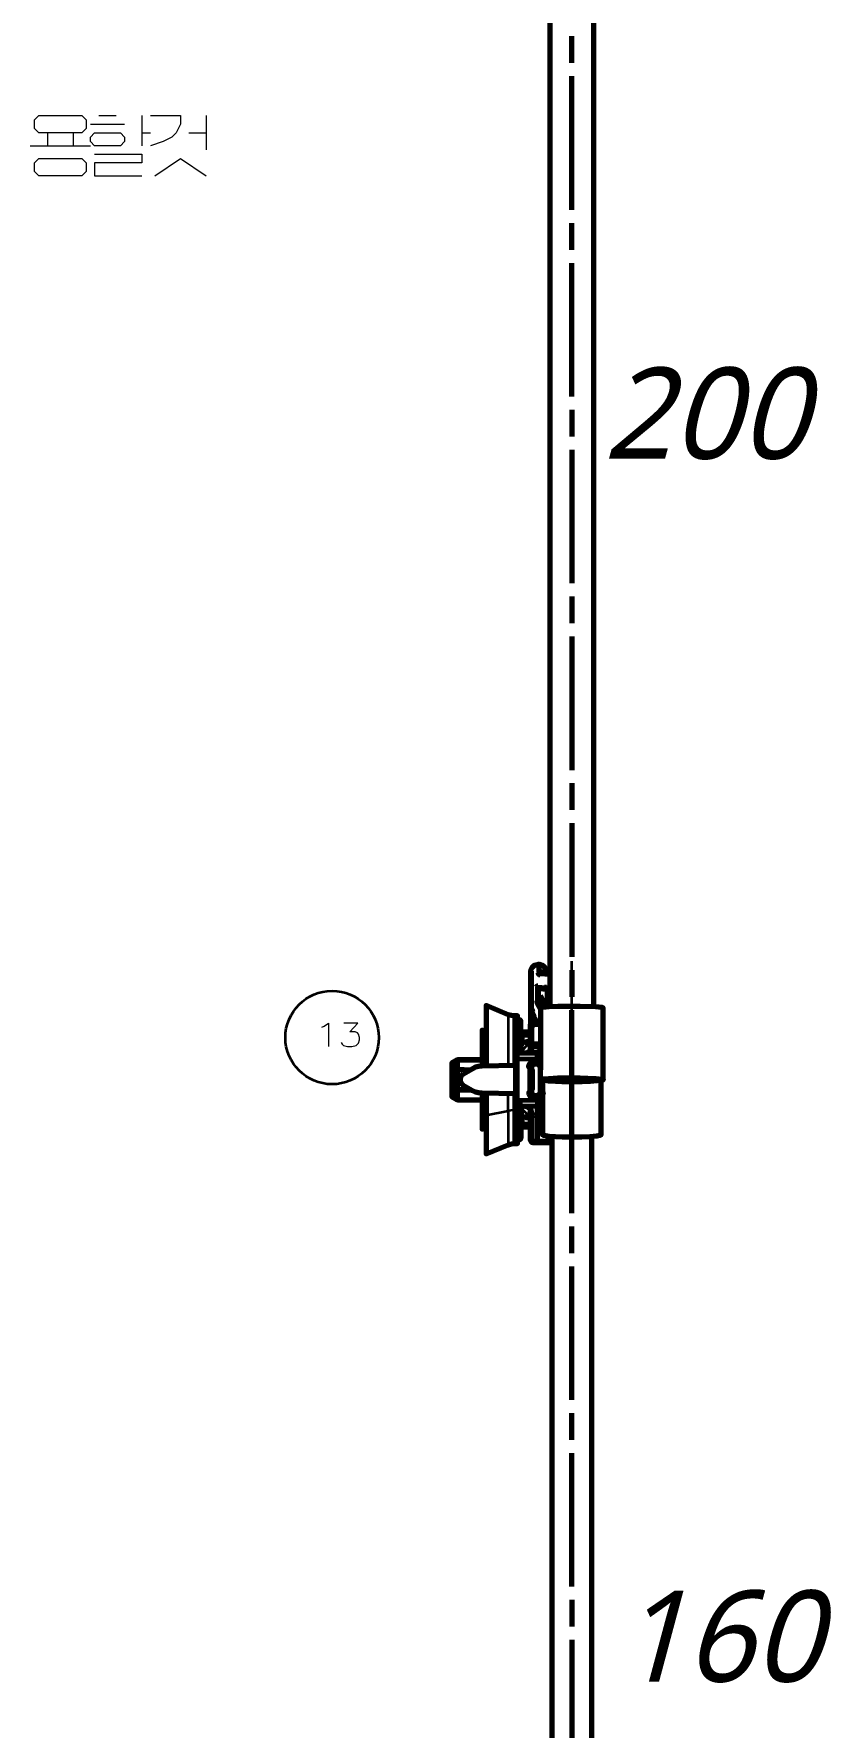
# Model space of a CAD drawing. Header units: millimetres. Extents: x 0 to 174, y 0 to 33.
# Drawn here: x 32.338 to 34.696, y 14.75 to 19.748 of the extents above; entities that cross this region are included whole.
import ezdxf

# ---------------------------------------------------------------- set-up
doc = ezdxf.new("R2010")
doc.units = ezdxf.units.MM
doc.layers.add('PDF_Geomertry', color=7, linetype='Continuous', true_color=0x405f80)
doc.layers.add('PDF_Text', color=7, linetype='Continuous')
doc.styles.add('PDF Lucida Handwriting Italic', font='')
doc.styles.get('PDF Lucida Handwriting Italic').set_extended_font_data('Lucida Handwriting', italic=True)

# ---------------------------------------------------------------- blocks, each defined once
blk = doc.blocks.new('SYM_13_022')
at = {"layer": 'PDF_Geomertry', "lineweight": 70}
for points in [[(0.0875, 0.0924), (0.0875, 0.2463), (0.0876, 0.2483), (0.0908, 0.2572), (0.0979, 0.2636), (0.1072, 0.266), (0.1128, 0.266), (0.1217, 0.2639), (0.1289, 0.2576), (0.1428, 0.2376)], [(0.1071, 0.265), (0.1072, 0.265), (0.1071, 0.2631), (0.1103, 0.2624), (0.111, 0.2615), (0.1111, 0.2613), (0.1111, 0.2611)], [(0.1072, 0.265), (0.1101, 0.2638), (0.1111, 0.2611), (0.111, 0.2617)], [(0.1128, 0.2657), (0.1079, 0.2656), (0.1076, 0.2656), (0.1076, 0.2656)], [(0.1163, 0.2654), (0.1128, 0.2657), (0.1129, 0.2657), (0.1131, 0.2656), (0.1135, 0.2651), (0.1138, 0.2643), (0.1142, 0.2618), (0.1156, 0.2615)], [(0.0885, 0.2463), (0.0885, 0.1347), (0.089, 0.1301), (0.0907, 0.1257)], [(0.1036, 0.1996), (0.1044, 0.2019), (0.1065, 0.2033), (0.1079, 0.2035)], [(0.1071, 0.2433), (0.1085, 0.239), (0.1121, 0.2361), (0.1143, 0.2356)], [(0.1435, 0.2361), (0.1433, 0.2361), (0.1432, 0.2365), (0.1378, 0.2444)], [(0.1417, 0.2357), (0.1403, 0.2372)], [(0.1406, 0.2378), (0.1429, 0.2367)], [(0.1425, 0.2331), (0.1417, 0.2357), (0.1425, 0.2358), (0.1428, 0.2358), (0.1432, 0.2356)], [(0.1078, 0.149), (0.1061, 0.1536), (0.1056, 0.1585)], [(0.1153, 0.1347), (0.1078, 0.149), (0.1085, 0.1621)], [(0.1279, 0.1397), (0.111, 0.1711), (0.1093, 0.1756), (0.1086, 0.1803), (0.1086, 0.1953), (0.1135, 0.1949), (0.1322, 0.1932)], [(0.1226, 0.1392), (0.1103, 0.1631)], [(0.1322, 0.1421), (0.1153, 0.1733)], [(0.1278, 0.1994), (0.1335, 0.1989)], [(0.1394, 0.1983), (0.1388, 0.1983), (0.1382, 0.1981), (0.1378, 0.1978), (0.1374, 0.1972), (0.1372, 0.1965), (0.1372, 0.1928)], [(0.1382, 0.1407), (0.1382, 0.1753), (0.1382, 0.1926), (0.1428, 0.1922)], [(0.1428, 0.1981), (0.1393, 0.1983), (0.1392, 0.1983), (0.1389, 0.1983)], [(0.0482, 0.005), (0.0482, 0.1146), (0.0357, 0.1146), (0.0297, 0.115), (0.0203, 0.1176), (-0.0447, 0.1453), (-0.0447, -0.0337)], [(0.0561, 0.0126), (0.0565, 0.0622), (0.0572, 0.096), (0.0574, 0.0979), (0.0574, 0.0981), (0.0574, 0.0982), (0.0574, 0.0982), (0.0568, 0.1007), (0.055, 0.1025), (0.0525, 0.1031)], [(0.0878, 0.1346), (0.0883, 0.13), (0.09, 0.1256)], [(0.0892, 0.1232), (0.09, 0.1243), (0.0901, 0.1249), (0.09, 0.1256), (0.0969, 0.1122)], [(0.0904, 0.1347), (0.091, 0.1306), (0.0925, 0.1265)], [(0.0926, 0.11), (0.0926, 0.0942)], [(-0.0447, 0.0654), (-0.0568, 0.0717), (-0.0568, -0.0339)], [(0.0568, 0.0531), (0.0568, 0.06)], [(0.0585, 0.0282), (0.0618, 0.0347), (0.0618, 0.0531), (0.0568, 0.0531), (0.0568, 0.0206), (0.0568, 0.0208)], [(0.0846, 0.0658), (0.081, 0.066), (0.0804, 0.066), (0.0803, 0.066)], [(0.1153, 0.0946), (0.0928, 0.0944), (0.0889, 0.0933), (0.086, 0.0904), (0.085, 0.0865), (0.085, 0.0857), (0.085, 0.0846), (0.085, 0.0353), (0.085, 0.0225)], [(0.0928, 0.0944), (0.0928, 0.0854), (0.0928, 0.0846), (0.085, 0.0846)], [(0.0928, 0.0943), (0.0885, 0.0931), (0.0856, 0.0896)], [(0.1063, 0.0047), (0.0494, 0.0038), (0.0456, 0.0026), (0.0428, -0.0003), (0.0417, -0.0042), (0.0417, -0.0046), (0.0417, -0.0165), (0.0417, -0.1315), (0.0417, -0.1435), (0.0417, -0.1439), (0.0422, -0.1469), (0.0439, -0.1494), (0.0464, -0.1511), (0.0494, -0.1518)], [(0.0494, 0.0024), (0.0464, 0.0018), (0.0439, 0.0003), (0.0422, -0.0019), (0.0417, -0.0046)], [(0.0589, 0.0242), (0.0576, 0.0222), (0.0572, 0.02), (0.0572, 0.0199), (0.0572, 0.0144)], [(0.0688, 0.0347), (0.0719, 0.0369), (0.0758, 0.0376)], [(0.0804, 0.0067), (0.0747, 0.0047), (0.069, 0.004)], [(0.0825, 0.0092), (0.0788, 0.0072), (0.0768, 0.0061)], [(0.0788, 0.0072), (0.0822, 0.0076)], [(0.0824, 0.0076), (0.1063, 0.0081), (0.1153, 0.0128)], [(0.0928, 0.0353), (0.085, 0.0353)], [(0.0928, 0.0261), (0.0897, 0.0256), (0.0872, 0.0239), (0.0856, 0.0215), (0.085, 0.0188), (0.085, 0.0164), (0.085, 0.0099), (0.086, 0.0135), (0.0889, 0.0163), (0.0928, 0.0172)], [(0.1153, 0.0243), (0.0928, 0.0239), (0.0906, 0.0235), (0.0865, 0.0208), (0.085, 0.0164)], [(0.1153, 0.0079), (0.1063, 0.0081), (0.1063, 0.0071)], [(0.1161, -0.0231), (0.1106, -0.0204), (0.1063, -0.0199), (0.1063, -0.016), (0.1063, -0.0089), (0.1063, 0.0033), (0.1063, 0.0047), (0.1153, 0.0046)], [(-0.1293, -0.1331), (-0.1293, -0.015), (-0.0568, -0.015), (-0.1293, -0.015), (-0.1464, -0.0249), (-0.1464, -0.1233), (-0.1293, -0.1331), (-0.0568, -0.1331)], [(-0.0922, -0.0456), (-0.1292, -0.0442), (-0.1097, -0.0443), (-0.0903, -0.0446)], [(0.0417, -0.0322), (-0.0574, -0.0339), (-0.0671, -0.0349), (-0.0765, -0.0375), (-0.0854, -0.0417), (-0.1124, -0.0574)], [(0.0888, -0.0367), (0.081, -0.0367), (0.0815, -0.0325), (0.0831, -0.0285), (0.0857, -0.025), (0.0893, -0.0222), (0.0933, -0.0206), (0.0978, -0.0199), (0.0976, -0.0268), (0.0976, -0.0276), (0.0976, -0.0278)], [(0.0888, -0.0442), (0.0888, -0.0443), (0.0888, -0.0446), (0.0888, -0.1036), (0.0888, -0.1039)], [(0.0896, -0.0451), (0.0893, -0.0451), (0.0889, -0.0451), (0.0888, -0.0446)], [(0.1064, -0.0278), (0.1064, -0.0278), (0.1064, -0.0272), (0.1063, -0.0199)], [(0.1153, -0.031), (0.1132, -0.031)], [(0.1153, -0.0367), (0.1231, -0.0367)], [(-0.1125, -0.0574), (-0.1193, -0.064), (-0.1221, -0.0731), (-0.1201, -0.0825), (-0.114, -0.0897), (-0.1125, -0.0908)], [(0.0417, -0.116), (-0.0574, -0.1142), (-0.0671, -0.1132), (-0.0765, -0.1106), (-0.0854, -0.1064), (-0.1124, -0.0908)], [(0.2949, -0.076), (0.299, -0.075), (0.3, -0.0746), (0.3003, -0.074)], [(-0.0922, -0.1025), (-0.1292, -0.1039), (-0.1097, -0.1037), (-0.0903, -0.1036)], [(-0.0568, -0.1142), (-0.0568, -0.1439), (-0.0568, -0.2197), (-0.0447, -0.2135)], [(-0.0447, -0.1144), (-0.0447, -0.1792), (-0.0447, -0.2933), (0.0203, -0.2658), (0.026, -0.2639), (0.0357, -0.2626), (0.0482, -0.2626), (0.0482, -0.1644), (0.0482, -0.1522)], [(0.1153, -0.1115), (0.1231, -0.1115), (0.1225, -0.1157), (0.121, -0.1196), (0.1183, -0.1232), (0.1147, -0.1258), (0.1107, -0.1276), (0.1063, -0.1282), (0.1063, -0.1322), (0.1063, -0.1392), (0.1063, -0.1514), (0.1063, -0.1528), (0.0494, -0.1518), (0.0494, -0.1506), (0.0456, -0.1496), (0.0428, -0.1469), (0.0417, -0.1435)], [(0.0418, -0.1439), (0.0418, -0.1454)], [(0.0525, -0.2512), (0.055, -0.2506), (0.0568, -0.2487), (0.0574, -0.2462), (0.0574, -0.2462), (0.0574, -0.2462), (0.0574, -0.2461), (0.0572, -0.2439), (0.0567, -0.2254), (0.0561, -0.1425)], [(0.0888, -0.1115), (0.0876, -0.1115), (0.081, -0.1115), (0.0815, -0.1158), (0.0833, -0.12), (0.086, -0.1235), (0.0896, -0.1261), (0.0935, -0.1276), (0.0978, -0.1282), (0.0976, -0.121), (0.0976, -0.1204), (0.0976, -0.1203)], [(0.1064, -0.1203), (0.1064, -0.1204), (0.1064, -0.1214), (0.1063, -0.1282)], [(0.0568, -0.169), (0.0568, -0.1687), (0.0568, -0.2012), (0.0618, -0.2012), (0.0618, -0.1828), (0.0585, -0.1762), (0.059, -0.1744), (0.059, -0.1737), (0.0586, -0.1728), (0.0572, -0.1708), (0.0568, -0.1687), (0.0572, -0.1726), (0.0585, -0.1762)], [(0.0572, -0.1625), (0.0572, -0.1678), (0.0572, -0.1681), (0.0574, -0.1692), (0.0582, -0.1714), (0.0589, -0.1722), (0.0592, -0.1718), (0.0631, -0.1625)], [(0.069, -0.1522), (0.0747, -0.1529), (0.0804, -0.1547)], [(0.0719, -0.1524), (0.0761, -0.1539)], [(0.0768, -0.1543), (0.0824, -0.1572)], [(0.0928, -0.1657), (0.0897, -0.165), (0.0872, -0.1635), (0.0856, -0.1611), (0.085, -0.1583), (0.085, -0.1672), (0.085, -0.1839), (0.085, -0.2517), (0.0894, -0.2587), (0.0929, -0.2594), (0.1063, -0.2594), (0.1386, -0.2594), (0.1488, -0.2594)], [(0.0928, -0.1746), (0.0889, -0.1736), (0.086, -0.1708), (0.085, -0.1672)], [(0.0928, -0.1839), (0.085, -0.1839)], [(0.1063, -0.1528), (0.1213, -0.1525)], [(0.1063, -0.2594), (0.1063, -0.2517), (0.1063, -0.184), (0.1063, -0.1747), (0.1063, -0.1551)], [(0.085, -0.2143), (0.0624, -0.2143), (0.0614, -0.2144), (0.0604, -0.2147), (0.0596, -0.2151), (0.0589, -0.2157), (0.0582, -0.2165), (0.0575, -0.2183), (0.0574, -0.2193), (0.0574, -0.2462), (0.0561, -0.2497), (0.0536, -0.2511), (0.0525, -0.2512), (0.0482, -0.2512)], [(0.0568, -0.2012), (0.0568, -0.2081)], [(0.0569, -0.2154), (0.0569, -0.2183), (0.0569, -0.2183)], [(0.0618, -0.2119), (0.0619, -0.2132), (0.0619, -0.2135), (0.0619, -0.2135)], [(0.0533, -0.2508), (0.0553, -0.2504)], [(0.1229, -0.2594), (0.1107, -0.2594), (0.1068, -0.2594)], [(0.1075, -0.2572), (0.1076, -0.2572), (0.1229, -0.2572), (0.1231, -0.2593), (0.1231, -0.2594)], [(0.1418, -0.2519), (0.1404, -0.2519), (0.1317, -0.2519)], [(0.1317, -0.2572), (0.1469, -0.2572), (0.1471, -0.2572), (0.1471, -0.2572)]]:
    blk.add_lwpolyline(points, dxfattribs=at)
at = {"layer": 'PDF_Geomertry', "lineweight": 35}
for points in [[(0.1111, 0.2613), (0.1107, 0.2632), (0.1092, 0.2646), (0.1072, 0.2651), (0.1071, 0.265), (0.0979, 0.2625), (0.0911, 0.2558), (0.0885, 0.2467), (0.0885, 0.2463)], [(0.0904, 0.2463), (0.0919, 0.2532), (0.0981, 0.2603), (0.1071, 0.2631), (0.1071, 0.2433), (0.1111, 0.2433), (0.1119, 0.241), (0.1135, 0.2399), (0.1147, 0.2394), (0.1143, 0.2356), (0.1425, 0.2331), (0.1428, 0.2325)], [(0.1071, 0.265), (0.1071, 0.2631)], [(0.1071, 0.2631), (0.1071, 0.2631)], [(0.1142, 0.2618), (0.1115, 0.2617), (0.1113, 0.2632), (0.1104, 0.2644), (0.1092, 0.2653), (0.1076, 0.2656), (0.1072, 0.2651), (0.1072, 0.266)], [(0.1151, 0.2401), (0.1138, 0.2404), (0.1126, 0.2413), (0.1118, 0.2425), (0.1115, 0.2439), (0.1111, 0.2433), (0.1111, 0.2611), (0.1111, 0.2613), (0.1115, 0.2617), (0.1115, 0.2439), (0.1156, 0.2439), (0.1156, 0.2615), (0.1179, 0.2608), (0.1254, 0.2551)], [(0.1128, 0.266), (0.1128, 0.2657)], [(0.1156, 0.2615), (0.1163, 0.2654), (0.1214, 0.2636), (0.1286, 0.2575), (0.1378, 0.2444), (0.1344, 0.2422), (0.1254, 0.2551), (0.1286, 0.2575), (0.1289, 0.2576)], [(0.0875, 0.2463), (0.0885, 0.2463), (0.0904, 0.2463), (0.0904, 0.1347), (0.0885, 0.1347), (0.0878, 0.1346), (0.0878, 0.0924)], [(0.1056, 0.1585), (0.1036, 0.1585), (0.1036, 0.1996), (0.1056, 0.1996), (0.1058, 0.2006), (0.1067, 0.2013), (0.1078, 0.2015), (0.1083, 0.2011), (0.1082, 0.1992), (0.1082, 0.1714), (0.1087, 0.1671), (0.1103, 0.1631), (0.1085, 0.1621), (0.1207, 0.1389)], [(0.1082, 0.1992), (0.1063, 0.1992), (0.1063, 0.1714), (0.1056, 0.1585), (0.1056, 0.1996), (0.1063, 0.1992), (0.1064, 0.1999), (0.1067, 0.2004), (0.1072, 0.2008), (0.1078, 0.2011), (0.1082, 0.1992), (0.1276, 0.1975), (0.1276, 0.1936)], [(0.1428, 0.1985), (0.1078, 0.2015), (0.1078, 0.2017), (0.1079, 0.2035), (0.1428, 0.2004)], [(0.1078, 0.2011), (0.1081, 0.2011), (0.1083, 0.2011), (0.1278, 0.1994), (0.1276, 0.1989), (0.1276, 0.1975), (0.1318, 0.1969), (0.1322, 0.1982), (0.1326, 0.1986), (0.1331, 0.1989), (0.1335, 0.1989), (0.1394, 0.1983), (0.1393, 0.1983)], [(0.1115, 0.2439), (0.1118, 0.2425), (0.1126, 0.2413), (0.1138, 0.2403), (0.1151, 0.24), (0.1147, 0.2394), (0.1403, 0.2372), (0.1406, 0.2378)], [(0.1061, 0.1482), (0.1042, 0.1532), (0.1036, 0.1585)], [(0.1082, 0.1714), (0.1063, 0.1714), (0.1068, 0.1667), (0.1085, 0.1621)], [(0.1086, 0.1803), (0.1087, 0.1803), (0.1136, 0.1803), (0.1135, 0.1949)], [(0.111, 0.1711), (0.1153, 0.1733), (0.114, 0.1767), (0.1136, 0.1803)], [(0.1318, 0.1932), (0.1318, 0.1969), (0.1372, 0.1965)], [(0.1382, 0.1421), (0.1374, 0.1421), (0.1322, 0.1421), (0.1322, 0.1932)], [(0.1382, 0.1753), (0.1428, 0.1749)], [(0.0203, 0.1176), (0.0203, -0.0325)], [(0.0357, 0.1146), (0.0357, -0.0322)], [(0.0511, -0.0081), (0.0519, 0.0917), (0.0525, 0.1031)], [(0.0892, 0.1232), (0.0926, 0.11), (0.1007, 0.0944)], [(0.1069, 0.0946), (0.0907, 0.1257), (0.09, 0.1256)], [(0.0907, 0.1257), (0.0925, 0.1265), (0.1092, 0.0946)], [(0.0926, 0.11), (0.0954, 0.1114), (0.0964, 0.1119), (0.0968, 0.1122), (0.0969, 0.1122), (0.0969, 0.1122), (0.0969, 0.1122), (0.1063, 0.0946)], [(0.1153, 0.1306), (0.1061, 0.1482), (0.1078, 0.149)], [(0.1276, 0.1397), (0.1276, 0.1404)], [(0.085, 0.0531), (0.0618, 0.0531), (0.0618, 0.0565), (0.0596, 0.0569), (0.0578, 0.0581), (0.0571, 0.0589), (0.0568, 0.06), (0.0569, 0.0672), (0.0574, 0.066), (0.0583, 0.0649), (0.0618, 0.0639), (0.0619, 0.0651), (0.0619, 0.0653), (0.0619, 0.0653), (0.0594, 0.066), (0.0576, 0.0678), (0.0569, 0.0703), (0.0574, 0.0711)], [(0.0569, 0.0672), (0.0569, 0.0701), (0.0569, 0.0703)], [(0.085, 0.0565), (0.0618, 0.0565), (0.0618, 0.0639), (0.085, 0.0639)], [(0.085, 0.0653), (0.0619, 0.0653), (0.0624, 0.0663)], [(0.0803, 0.066), (0.0801, 0.0663)], [(0.1153, 0.0849), (0.0928, 0.0846), (0.0928, 0.0353), (0.1153, 0.0356)], [(0.0494, 0.0038), (0.0494, 0.0024), (0.0494, -0.0096), (0.1063, -0.0089), (0.1153, -0.009)], [(0.1153, 0.0032), (0.1063, 0.0033), (0.0494, 0.0024)], [(0.0572, 0.02), (0.0568, 0.0206)], [(0.0572, 0.0039), (0.0572, 0.0144), (0.0631, 0.0144), (0.0589, 0.024), (0.0589, 0.0242)], [(0.076, 0.0274), (0.069, 0.0343), (0.0589, 0.0242), (0.0586, 0.0247), (0.0653, 0.0313), (0.0688, 0.0347), (0.069, 0.0343), (0.0706, 0.0356), (0.0722, 0.0364), (0.076, 0.0274), (0.085, 0.0274)], [(0.0653, 0.0313), (0.0618, 0.0347), (0.0653, 0.0382), (0.0681, 0.0404), (0.0713, 0.0418), (0.0758, 0.0426)], [(0.0631, 0.0039), (0.0631, 0.0144), (0.076, 0.0274), (0.076, 0.0372), (0.085, 0.0372)], [(0.0653, 0.0382), (0.0688, 0.0347)], [(0.0722, 0.0364), (0.0742, 0.0369), (0.076, 0.0372), (0.0758, 0.0376), (0.085, 0.0376)], [(0.0758, 0.0376), (0.0758, 0.0426), (0.085, 0.0426)], [(0.0824, 0.0076), (0.0804, 0.0067), (0.1063, 0.0071), (0.1153, 0.0069)], [(0.1153, 0.0264), (0.0928, 0.0261), (0.0928, 0.0239), (0.0928, 0.0172), (0.0922, 0.0153), (0.091, 0.0133), (0.086, 0.0096), (0.0822, 0.0076)], [(0.0928, 0.0353), (0.0928, 0.0261)], [(0.1153, -0.0161), (0.1063, -0.016), (0.0494, -0.0165), (0.0417, -0.0165), (0.0428, -0.0129), (0.0444, -0.0111), (0.0468, -0.01), (0.0494, -0.0096), (0.0494, -0.0107), (0.0494, -0.0124), (0.0464, -0.0128), (0.0439, -0.0136), (0.0429, -0.0143), (0.0417, -0.0165)], [(0.0494, -0.0124), (0.0494, -0.0144), (0.0494, -0.0165), (0.0494, -0.1315), (0.0494, -0.1337), (0.0494, -0.1357), (0.0447, -0.1349), (0.0428, -0.1336), (0.0421, -0.1329), (0.0418, -0.1322), (0.0417, -0.1315)], [(0.081, -0.1115), (0.081, -0.0367)], [(0.0978, -0.0199), (0.1063, -0.0199), (0.1063, -0.0256), (0.1061, -0.0272), (0.1061, -0.0276), (0.1061, -0.0278), (0.1061, -0.0278), (0.1061, -0.0278)], [(0.1063, -0.0199), (0.1063, -0.0199)], [(0.1063, -0.0199), (0.1063, -0.0256), (0.1064, -0.0272), (0.1064, -0.0278)], [(-0.0447, -0.1408), (-0.0568, -0.1439)], [(0.0357, -0.1158), (0.0357, -0.1644), (0.0278, -0.1649), (0.0203, -0.166), (0.0203, -0.1158)], [(0.1213, -0.1319), (0.1063, -0.1322), (0.0494, -0.1315), (0.0417, -0.1315), (0.0421, -0.1337), (0.0433, -0.1358), (0.0453, -0.1374), (0.0494, -0.1386), (0.0494, -0.1374), (0.0494, -0.1357)], [(0.1213, -0.139), (0.1063, -0.1392), (0.0494, -0.1386), (0.0494, -0.1506), (0.1063, -0.1514), (0.1213, -0.1512)], [(0.0525, -0.2512), (0.0521, -0.2453), (0.0513, -0.1712), (0.0511, -0.1401)], [(0.0889, -0.1029), (0.0888, -0.1036)], [(0.1061, -0.1203), (0.1061, -0.121), (0.1063, -0.1226), (0.1063, -0.1282), (0.0978, -0.1282)], [(0.1064, -0.1203), (0.1064, -0.1203), (0.1064, -0.1203), (0.1064, -0.1204), (0.1064, -0.1204), (0.1064, -0.121), (0.1063, -0.1226), (0.1063, -0.1282)], [(0.1063, -0.1282), (0.1063, -0.1282)], [(-0.0447, -0.1792), (0.0203, -0.166), (0.0203, -0.2658)], [(0.0482, -0.1644), (0.0357, -0.1644), (0.0357, -0.2626)], [(0.0568, -0.1687), (0.0572, -0.1681)], [(0.0631, -0.1625), (0.0593, -0.1625), (0.0581, -0.1625), (0.0575, -0.1625), (0.0574, -0.1625), (0.0572, -0.1625), (0.0572, -0.1625), (0.0572, -0.1519)], [(0.0722, -0.1846), (0.0706, -0.1836), (0.069, -0.1824), (0.0589, -0.1722), (0.0586, -0.1728), (0.0653, -0.1793)], [(0.0758, -0.1907), (0.0724, -0.1903), (0.069, -0.189), (0.0653, -0.1864), (0.0618, -0.1828), (0.0653, -0.1793), (0.0688, -0.1829), (0.069, -0.1824), (0.076, -0.1754), (0.0631, -0.1625), (0.0631, -0.1521)], [(0.085, -0.1907), (0.0758, -0.1907), (0.0758, -0.1858), (0.0719, -0.185), (0.0688, -0.1829), (0.0653, -0.1864)], [(0.085, -0.1858), (0.0758, -0.1858), (0.076, -0.1853), (0.0742, -0.1851), (0.0722, -0.1846), (0.076, -0.1754), (0.085, -0.1754)], [(0.076, -0.1754), (0.076, -0.1853), (0.085, -0.1853)], [(0.1213, -0.1746), (0.1063, -0.1747), (0.0928, -0.1746), (0.0928, -0.1657), (0.0922, -0.1636), (0.091, -0.1615), (0.086, -0.1578), (0.0804, -0.1547), (0.1063, -0.1551), (0.1213, -0.1549)], [(0.1213, -0.1839), (0.1063, -0.184), (0.0928, -0.1839), (0.0928, -0.2517), (0.085, -0.2517), (0.0851, -0.2525), (0.0854, -0.2535), (0.0867, -0.2551), (0.0888, -0.2564), (0.0928, -0.2572), (0.0928, -0.2546), (0.0928, -0.2517), (0.1063, -0.2517), (0.1389, -0.2517), (0.1388, -0.2572), (0.1388, -0.2589), (0.1388, -0.2593), (0.1388, -0.2594), (0.1388, -0.2594), (0.1388, -0.2594), (0.1386, -0.2594)], [(0.0928, -0.1746), (0.0928, -0.1839)], [(0.0618, -0.2119), (0.0583, -0.2129), (0.0574, -0.214), (0.0569, -0.2154), (0.0568, -0.2081), (0.0571, -0.2071), (0.0578, -0.2061), (0.0596, -0.205), (0.0618, -0.2046), (0.0618, -0.2012), (0.085, -0.2012)], [(0.0619, -0.2135), (0.0594, -0.2142), (0.0576, -0.216), (0.0569, -0.2183), (0.0574, -0.2193)], [(0.085, -0.2119), (0.0618, -0.2119), (0.0618, -0.2046), (0.085, -0.2046)], [(0.085, -0.2135), (0.0619, -0.2135), (0.0624, -0.2143)], [(0.1389, -0.2401), (0.1389, -0.2517), (0.1488, -0.2517)], [(0.0928, -0.2572), (0.0928, -0.2589), (0.0928, -0.2593), (0.0929, -0.2594)]]:
    blk.add_lwpolyline(points, dxfattribs=at)
at = {"layer": 'PDF_Geomertry', "lineweight": 70}
for points in [[(0.1344, 0.2422), (0.1156, 0.2439), (0.1151, 0.2401), (0.1151, 0.24), (0.1406, 0.2378)], [(0.0892, 0.1232), (0.0881, 0.1289), (0.0878, 0.1346), (0.0881, 0.1289)], [(0.0586, 0.0247), (0.0572, 0.0226), (0.0568, 0.0206), (0.0572, 0.0244), (0.0585, 0.0282), (0.059, 0.0264), (0.059, 0.0256)], [(0.1064, -0.0278), (0.0976, -0.0278), (0.0901, -0.0319), (0.0888, -0.0367), (0.0888, -0.0442), (0.0896, -0.0451), (0.0912, -0.0454), (0.0912, -0.1028), (0.0896, -0.1029), (0.0888, -0.1039), (0.0888, -0.1115), (0.0929, -0.119), (0.0976, -0.1203), (0.1064, -0.1203), (0.1139, -0.1161), (0.1153, -0.1115), (0.1153, -0.0367), (0.1111, -0.0292)], [(0.1428, -0.074), (0.1443, -0.0732), (0.1489, -0.0724), (0.1633, -0.0712), (0.1879, -0.0703), (0.2165, -0.0701), (0.2569, -0.0715), (0.2707, -0.0731), (0.2725, -0.0737), (0.2728, -0.0739), (0.2728, -0.074), (0.2728, -0.074), (0.2728, -0.074), (0.2728, -0.0739), (0.2725, -0.0737), (0.2707, -0.0731), (0.2569, -0.0715), (0.2165, -0.0701), (0.1879, -0.0703), (0.1633, -0.0712), (0.1489, -0.0724), (0.1443, -0.0732)], [(0.1488, -0.074), (0.1488, -0.0742), (0.1488, -0.0743), (0.149, -0.0744), (0.1497, -0.0749), (0.1526, -0.0757), (0.1701, -0.0775), (0.2108, -0.0785), (0.2347, -0.0781), (0.2539, -0.0768), (0.2635, -0.0756), (0.2668, -0.074), (0.2668, -0.074), (0.2668, -0.0739), (0.2667, -0.0737), (0.2647, -0.0731), (0.2503, -0.0715), (0.209, -0.0704), (0.1822, -0.0708), (0.161, -0.0719), (0.1519, -0.0729)], [(0.1488, -0.074), (0.1488, -0.0742), (0.1488, -0.0743), (0.149, -0.0744), (0.1497, -0.0749), (0.1526, -0.0757), (0.1701, -0.0775), (0.2108, -0.0785), (0.2347, -0.0781), (0.2539, -0.0768), (0.2635, -0.0756), (0.2668, -0.074), (0.2668, -0.074), (0.2668, -0.0739), (0.2667, -0.0737), (0.2647, -0.0731), (0.2503, -0.0715), (0.209, -0.0704), (0.1822, -0.0708), (0.161, -0.0719), (0.1519, -0.0729)], [(0.1763, -0.074), (0.1763, -0.0742), (0.1764, -0.0742), (0.1764, -0.0743), (0.1767, -0.0744), (0.1789, -0.075), (0.1949, -0.0762), (0.2276, -0.0758), (0.2363, -0.0751), (0.2393, -0.074), (0.2393, -0.074), (0.2393, -0.074), (0.2392, -0.0739), (0.2385, -0.0736), (0.2347, -0.0731), (0.211, -0.0722), (0.1915, -0.0724), (0.1786, -0.0733)], [(0.1763, -0.074), (0.1763, -0.0742), (0.1764, -0.0742), (0.1764, -0.0743), (0.1767, -0.0744), (0.1789, -0.075), (0.1949, -0.0762), (0.2276, -0.0758), (0.2363, -0.0751), (0.2393, -0.074), (0.2393, -0.074), (0.2393, -0.074), (0.2392, -0.0739), (0.2385, -0.0736), (0.2347, -0.0731), (0.211, -0.0722), (0.1915, -0.0724), (0.1786, -0.0733)]]:
    blk.add_lwpolyline(points, close=True, dxfattribs=at)
blk.add_lwpolyline([(0.085, 0.0679), (0.0828, 0.0667), (0.0801, 0.0663), (0.0624, 0.0663, -0.408431), (0.0574, 0.0711), (0.0574, 0.0982), (0.0574, 0.099), (0.0556, 0.1021), (0.0525, 0.1031), (0.0482, 0.1031)], format="xyb", dxfattribs=at)

msp = doc.modelspace()

# ---------------------------------------------------------------- linework, layer by layer
at = {"layer": 'PDF_Geomertry', "lineweight": 70}
for points in [[(33.8601, 20.5365), (33.8601, 16.8761)], [(33.9901, 16.8761), (33.9901, 20.5365), (33.9901, 20.5367), (33.99, 20.5368), (33.9899, 20.5369)], [(33.8326, 16.6611), (33.8344, 16.6622), (33.84, 16.6633), (33.8578, 16.665), (33.884, 16.6661), (33.9501, 16.6665), (33.9961, 16.6647), (34.0139, 16.6626), (34.0168, 16.6618), (34.0175, 16.6615), (34.0176, 16.6613), (34.0176, 16.6613), (34.0176, 16.6611), (34.0176, 16.8721), (34.0176, 16.8722), (34.0176, 16.8722), (34.0175, 16.8725), (34.0168, 16.8729), (34.0139, 16.8738), (33.9961, 16.8757), (33.9501, 16.8775), (33.884, 16.8771), (33.8578, 16.876), (33.84, 16.8743), (33.8344, 16.8732), (33.8326, 16.8721), (33.8326, 16.699)], [(33.8661, 16.4942), (33.8661, 13.6871), (33.8661, 13.6871), (33.8661, 13.6869), (33.8664, 13.6867), (33.8671, 13.6864), (33.87, 13.6856), (33.8875, 13.6837), (33.9282, 13.6828), (33.9521, 13.6832), (33.9712, 13.6843), (33.9808, 13.6857), (33.9842, 13.6871), (33.9842, 16.4942)]]:
    msp.add_lwpolyline(points, dxfattribs=at)
at = {"layer": 'PDF_Geomertry', "color": 3, "lineweight": 70}
for points in [[(33.9251, 19.6618), (33.9251, 19.7406)], [(33.9251, 19.2288), (33.9251, 19.6225)], [(33.9251, 19.1106), (33.9251, 19.1893)], [(33.9251, 18.6775), (33.9251, 19.0713)], [(33.9251, 18.6382), (33.9251, 18.5594)], [(33.9251, 18.5201), (33.9251, 18.1264)], [(33.9251, 18.0869), (33.9251, 18.0082)], [(33.9251, 17.9689), (33.9251, 17.5751)], [(33.9251, 17.5358), (33.9251, 17.4571)], [(33.9251, 17.4178), (33.9251, 17.024)], [(33.9251, 16.9846), (33.9251, 16.9058)], [(33.9251, 16.2676), (33.9251, 16.6611), (33.9251, 16.8665)], [(33.9251, 16.1494), (33.9251, 16.2282)], [(33.9251, 15.7164), (33.9251, 16.1101)], [(33.9251, 15.5983), (33.9251, 15.6771)], [(33.9251, 15.1653), (33.9251, 15.5589)], [(33.9251, 15.1258), (33.9251, 15.0471)], [(33.9251, 15.0078), (33.9251, 14.614)]]:
    msp.add_lwpolyline(points, dxfattribs=at)
at = {"layer": 'PDF_Geomertry', "color": 18, "lineweight": 35, "true_color": 0x260000}
for points in [[(33.9251, 19.6618), (33.9251, 19.7406)], [(33.9251, 19.2288), (33.9251, 19.6225)], [(33.9251, 19.1106), (33.9251, 19.1893)], [(33.9251, 18.6775), (33.9251, 19.0713)], [(33.9251, 18.6382), (33.9251, 18.5594)], [(33.9251, 18.52), (33.9251, 18.1264)], [(33.9251, 18.0869), (33.9251, 18.0082)], [(33.9251, 17.9689), (33.9251, 17.5751)], [(33.9251, 17.5358), (33.9251, 17.4571)], [(33.9251, 17.4176), (33.9251, 17.024)], [(33.9251, 16.8453), (33.9251, 17.0111)], [(33.9251, 16.9846), (33.9251, 16.9058)], [(33.9251, 16.8665), (33.9251, 16.5253)], [(33.9251, 16.806), (33.9251, 16.7272)], [(33.9251, 16.6588), (33.9251, 16.8018)], [(33.9251, 16.7007), (33.9251, 16.7794), (33.9251, 16.7978)], [(33.9251, 16.6878), (33.9251, 16.5219)], [(33.9251, 16.2676), (33.9251, 16.6613)], [(33.9251, 16.6193), (33.9251, 16.5406)], [(33.9251, 16.5013), (33.9251, 16.3582)], [(33.9251, 16.1494), (33.9251, 16.2282)], [(33.9251, 15.7164), (33.9251, 16.1101)], [(33.9251, 15.5983), (33.9251, 15.6771)], [(33.9251, 15.1653), (33.9251, 15.5589)], [(33.9251, 15.1258), (33.9251, 15.0471)], [(33.9251, 15.0078), (33.9251, 14.614)]]:
    msp.add_lwpolyline(points, dxfattribs=at)
at = {"layer": 'PDF_Geomertry', "color": 7, "lineweight": 13}
for points in [[(32.3531, 19.5064), (32.4796, 19.5064), (32.4922, 19.4936), (32.4922, 19.4683), (32.4796, 19.4557), (32.3531, 19.4557), (32.3403, 19.4683), (32.3403, 19.4936), (32.3531, 19.5064)], [(32.5175, 19.4557), (32.5935, 19.4557), (32.6061, 19.4431), (32.6061, 19.4304), (32.5935, 19.4178), (32.5175, 19.4178), (32.5049, 19.4304), (32.5049, 19.4431), (32.5175, 19.4557)], [(32.3531, 19.3797), (32.4796, 19.3797), (32.4922, 19.3671), (32.4922, 19.3418), (32.4796, 19.3292), (32.3531, 19.3292), (32.3403, 19.3418), (32.3403, 19.3671), (32.3531, 19.3797)]]:
    msp.add_lwpolyline(points, close=True, dxfattribs=at)
for points in [[(32.5301, 19.5064), (32.5808, 19.5064)], [(32.6567, 19.5064), (32.6567, 19.4178)], [(32.6819, 19.5064), (32.7706, 19.5064), (32.7706, 19.481), (32.7579, 19.4557), (32.7453, 19.4431), (32.72, 19.4304), (32.6819, 19.4178)], [(32.8465, 19.5064), (32.8465, 19.4051)], [(32.3783, 19.4557), (32.3783, 19.4178)], [(32.4542, 19.4557), (32.4542, 19.4178)], [(32.5049, 19.481), (32.6061, 19.481)], [(32.6567, 19.4557), (32.6819, 19.4557)], [(32.7958, 19.4557), (32.8465, 19.4557)], [(32.3276, 19.4178), (32.5049, 19.4178)], [(32.5175, 19.3924), (32.6567, 19.3924), (32.6567, 19.3671), (32.5175, 19.3671), (32.5175, 19.3292), (32.6567, 19.3292)], [(32.6947, 19.3292), (32.7706, 19.3797), (32.8465, 19.3292)]]:
    msp.add_lwpolyline(points, dxfattribs=at)
at = {"layer": 'PDF_Geomertry', "color": 18, "lineweight": 13, "true_color": 0x260000}
for points in [[(33.1883, 16.8158), (33.195, 16.8192), (33.2072, 16.8281), (33.2072, 16.759)], [(33.245, 16.7713), (33.2483, 16.7657), (33.2517, 16.7624), (33.2639, 16.759), (33.2761, 16.759), (33.2894, 16.7624), (33.2961, 16.769), (33.2994, 16.779), (33.2994, 16.7857), (33.2961, 16.7957), (33.2928, 16.799), (33.2861, 16.8024), (33.2706, 16.8024), (33.2939, 16.8281), (33.2528, 16.8281)]]:
    msp.add_lwpolyline(points, dxfattribs=at)
at = {"layer": 'PDF_Geomertry', "color": 165, "lineweight": 70, "true_color": 0x5267a5}
msp.add_lwpolyline([(33.8326, 16.6611), (33.9343, 16.6611)], dxfattribs=at)
at = {"layer": 'PDF_Geomertry', "lineweight": 70}
msp.add_lwpolyline([(34.0118, 16.6611), (34.0108, 16.6601), (34.0081, 16.6592), (33.9992, 16.6578), (33.98, 16.6561), (33.9547, 16.655), (33.8969, 16.655), (33.8581, 16.6569), (33.8424, 16.6592), (33.8396, 16.6601), (33.8389, 16.6606), (33.8386, 16.6607), (33.8386, 16.661), (33.8386, 16.6611), (33.8386, 16.4989), (33.8386, 16.4988), (33.8386, 16.4986), (33.8389, 16.4983), (33.8396, 16.4979), (33.8424, 16.4969), (33.8581, 16.4949), (33.8969, 16.4928), (33.9547, 16.4928), (33.98, 16.4939), (33.9992, 16.4956), (34.0081, 16.4971), (34.0108, 16.4979), (34.0118, 16.4989)], close=True, dxfattribs=at)
at = {"layer": 'PDF_Geomertry', "color": 18, "lineweight": 35, "true_color": 0x260000}
msp.add_circle((33.2181, 16.7854), 0.1378, dxfattribs=at)

# ---------------------------------------------------------------- block references
msp.add_blockref('SYM_13_022', (33.7174, 16.7351))

# ---------------------------------------------------------------- texts
at = {"layer": 'PDF_Text', "char_height": 0.26906, "attachment_point": 7, "style": 'PDF Lucida Handwriting Italic'}
for s, insert in [('200', (34.0183, 18.4901)), ('160', (34.0585, 14.8806))]:
    msp.add_mtext(s, dxfattribs=dict(at, insert=insert))

doc.saveas('drawing.dxf')
